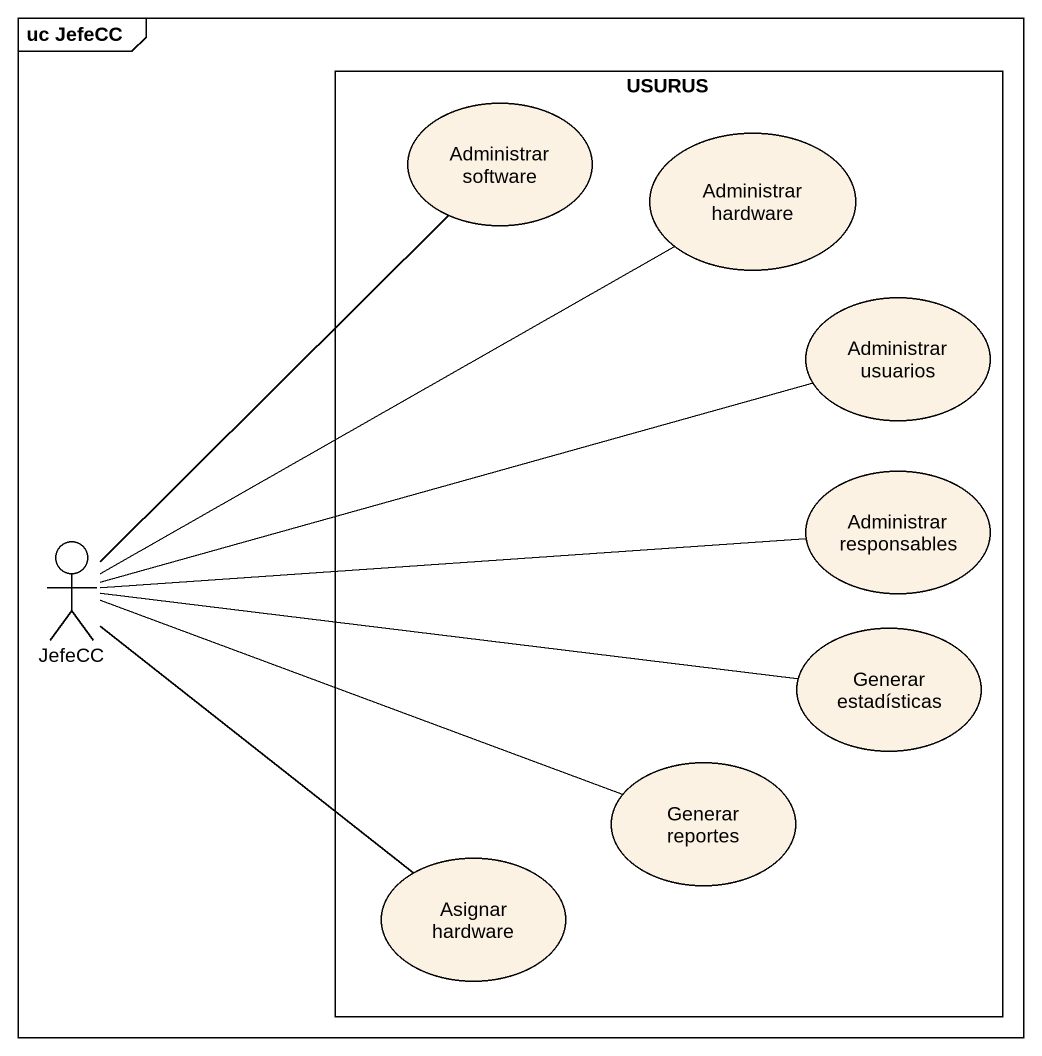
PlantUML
@startuml
mainframe uc JefeCC
rectangle USURUS {
  usecase "Administrar software" as Administrar_software
  usecase "Administrar hardware" as Administrar_hardware
  usecase "Administrar usuarios" as Administrar_usuarios
  usecase "Administrar responsables" as Administrar_responsables
  usecase "Generar estadísticas" as Generar_estadísticas
  usecase "Generar reportes" as Generar_reportes
  usecase "Asignar hardware" as Asignar_hardware
}
actor JefeCC
JefeCC -up- Administrar_software
JefeCC -up- Administrar_hardware
JefeCC -right- Administrar_usuarios
JefeCC -right- Administrar_responsables
JefeCC -right- Generar_estadísticas
JefeCC -right- Generar_reportes
JefeCC -- Asignar_hardware
@enduml
